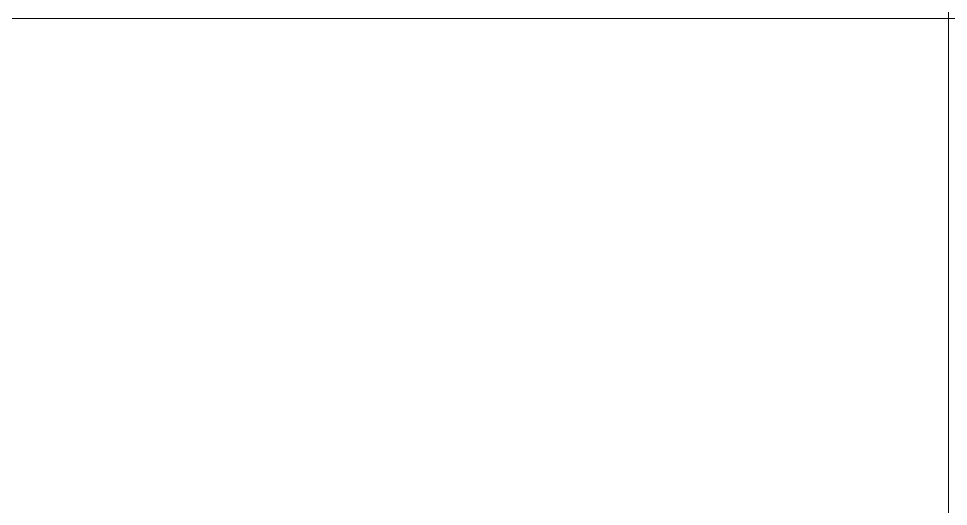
# Model space of a CAD drawing. Header units: millimetres. Extents: x -21807 to 29780, y -1565 to 60640.
# Drawn here: x -18979.634 to -18978.589, y 45041.389 to 45041.937 of the extents above; entities that cross this region are included whole.
import ezdxf

# ---------------------------------------------------------------- set-up
doc = ezdxf.new("R2010")
doc.units = ezdxf.units.MM
doc.layers.add('A-DETL-THIN', color=7, linetype='Continuous', lineweight=9)
doc.layers.add('A-WALL', color=7, linetype='Continuous', lineweight=9)
doc.layers.add('A-GLAZ', color=7, linetype='Continuous', lineweight=9, true_color=0x00007f)

# ---------------------------------------------------------------- blocks, each defined once
blk = doc.blocks.new('AK_OViewTuongPanel - 1000x1200-V15-MẶT BẰNG PHÂN VÙNG NHIỆT ĐỘ _ ĐỘ ẨM')
at = {"layer": 'A-GLAZ', "color": 7, "lineweight": 13, "true_color": 0xececf5}
blk.add_line((515, 25), (515, 0), dxfattribs=at)
at = {"layer": 'A-GLAZ', "color": 9, "lineweight": 13, "true_color": 0xaaaad4}
blk.add_line((515, 0), (515, 25), dxfattribs=at)
at = {"layer": 'A-GLAZ', "color": 254, "lineweight": 13, "true_color": 0xcccce5}
blk.add_line((515, -25), (515, 0), dxfattribs=at)
blk = doc.blocks.new('AK-SGS-M3-A_rvt-1-MẶT BẰNG PHÂN VÙNG NHIỆT ĐỘ _ ĐỘ ẨM')
at = {"layer": 'A-WALL', "color": 7, "lineweight": 13, "true_color": 0xececec}
for p, q in [((-18978.5889, 45041.9373), (-18978.5889, 45066.9373)), ((-18978.5889, 45016.9373), (-18978.5889, 45041.9373))]:
    blk.add_line(p, q, dxfattribs=at)
at = {"layer": 'A-WALL', "color": 7, "lineweight": 13, "true_color": 0xf3f3f3}
blk.add_line((-18978.5889, 45041.9373), (-18978.5889, 45066.9373), dxfattribs=at)
at = {"layer": 'A-WALL', "color": 254, "lineweight": 13, "true_color": 0xe0e0e0}
blk.add_line((-18978.5889, 45016.9373), (-18978.5889, 45041.9373), dxfattribs=at)
at = {"layer": 'A-GLAZ', "color": 9, "lineweight": 13, "true_color": 0xaaaad4, "rotation": 180}
blk.add_blockref('AK_OViewTuongPanel - 1000x1200-V15-MẶT BẰNG PHÂN VÙNG NHIỆT ĐỘ _ ĐỘ ẨM', (-18463.5889, 45041.9373), dxfattribs=at)

msp = doc.modelspace()

# ---------------------------------------------------------------- linework, layer by layer
at = {"layer": 'A-DETL-THIN'}
msp.add_line((-20048.5889, 45041.9373), (-12933.5889, 45041.9373), dxfattribs=at)

# ---------------------------------------------------------------- block references
at = {"lineweight": 5}
msp.add_blockref('AK-SGS-M3-A_rvt-1-MẶT BẰNG PHÂN VÙNG NHIỆT ĐỘ _ ĐỘ ẨM', (0, 0), dxfattribs=at)

doc.saveas('drawing.dxf')
